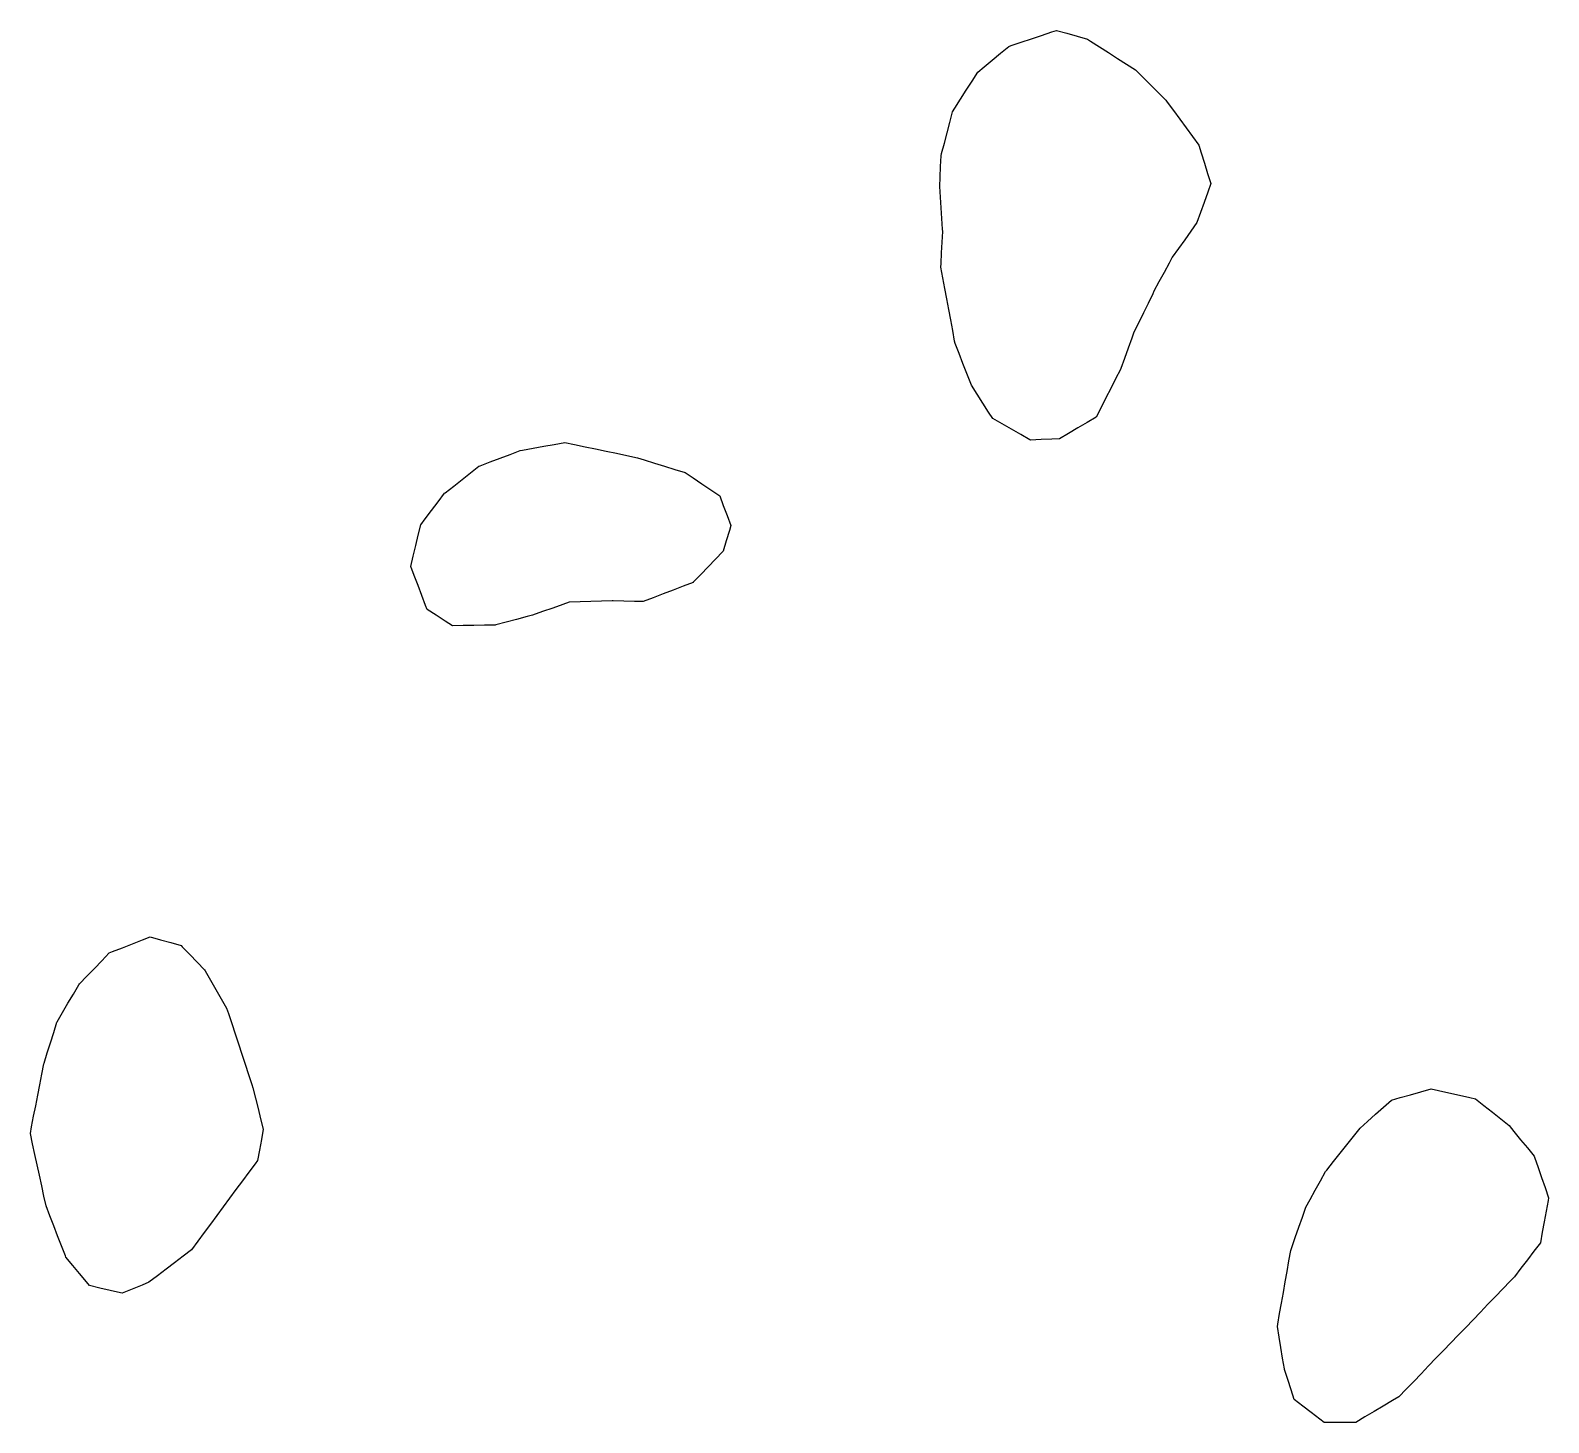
# Model space of a CAD drawing. Header units: millimetres. Extents: x 230 to 3347, y 514 to 5196.
# Drawn here: x 1749 to 1890.8, y 3891.5 to 4021.5 of the extents above; entities that cross this region are included whole.
import ezdxf

# ---------------------------------------------------------------- set-up
doc = ezdxf.new("R2010")
doc.units = ezdxf.units.MM
for name, color, linetype in [('ALL_HOLES', 1, 'Continuous'), ('OUTLINE_ISLAND_01_HOLE_255', 1, 'Continuous'), ('OUTLINE_ISLAND_01_HOLE_258', 1, 'Continuous'), ('OUTLINE_ISLAND_01_HOLE_262', 1, 'Continuous'), ('OUTLINE_ISLAND_01_HOLE_267', 1, 'Continuous')]:
    doc.layers.add(name, color=color, linetype=linetype)

msp = doc.modelspace()

# ---------------------------------------------------------------- linework, layer by layer
at = {"layer": 'ALL_HOLES'}
for points in [[(1844.7972, 4021.4999), (1845.7587, 4021.2253), (1846.7203, 4020.9506), (1847.6818, 4020.6759), (1847.9614, 4020.4977), (1848.8047, 4019.9603), (1849.6481, 4019.4229), (1850.4914, 4018.8856), (1851.3347, 4018.3482), (1852.1781, 4017.8108), (1852.8774, 4017.1122), (1853.5848, 4016.4055), (1854.2923, 4015.6987), (1854.9998, 4014.992), (1855.1336, 4014.8095), (1855.7251, 4014.0032), (1856.3166, 4013.1969), (1856.908, 4012.3906), (1857.4995, 4011.5842), (1858.091, 4010.7779), (1858.3146, 4010.0547), (1858.6101, 4009.0994), (1858.9055, 4008.144), (1859.201, 4007.1886), (1858.9128, 4006.3785), (1858.5777, 4005.4363), (1858.2426, 4004.4942), (1857.9075, 4003.552), (1857.3428, 4002.7587), (1856.7629, 4001.944), (1856.183, 4001.1293), (1855.6031, 4000.3146), (1855.3118, 3999.7744), (1854.8372, 3998.8942), (1854.3626, 3998.014), (1853.8879, 3997.1338), (1853.7791, 3996.9099), (1853.3419, 3996.0105), (1852.9047, 3995.1111), (1852.4675, 3994.2118), (1852.0303, 3993.3124), (1851.8299, 3992.7556), (1851.4914, 3991.8147), (1851.1528, 3990.8737), (1850.8142, 3989.9328), (1850.7706, 3989.8474), (1850.3158, 3988.9568), (1849.861, 3988.0663), (1849.4061, 3987.1757), (1848.9513, 3986.2851), (1848.4965, 3985.3945), (1847.6437, 3984.8894), (1846.7833, 3984.3797), (1845.923, 3983.87), (1845.0626, 3983.3603), (1844.3717, 3983.3304), (1843.3727, 3983.287), (1842.3736, 3983.2437), (1842.3184, 3983.2749), (1841.4479, 3983.767), (1840.5773, 3984.259), (1839.7068, 3984.7511), (1838.8362, 3985.2432), (1838.4565, 3985.8412), (1837.9205, 3986.6854), (1837.3845, 3987.5296), (1836.8485, 3988.3738), (1836.7896, 3988.5237), (1836.4244, 3989.4546), (1836.0592, 3990.3856), (1835.694, 3991.3165), (1835.3288, 3992.2474), (1835.2828, 3992.4935), (1835.099, 3993.4765), (1834.9152, 3994.4595), (1834.7314, 3995.4424), (1834.5476, 3996.4254), (1834.3638, 3997.4084), (1834.18, 3998.3913), (1833.9962, 3999.3743), (1834.0154, 3999.7372), (1834.068, 4000.7358), (1834.1207, 4001.7345), (1834.1734, 4002.7331), (1834.1595, 4002.9373), (1834.0916, 4003.935), (1834.0237, 4004.9327), (1833.9558, 4005.9304), (1833.8879, 4006.9281), (1833.9259, 4007.8003), (1833.9695, 4008.7994), (1834.0131, 4009.7984), (1834.0674, 4010.0072), (1834.3194, 4010.9749), (1834.5714, 4011.9427), (1834.8233, 4012.9104), (1835.0753, 4013.8782), (1835.2976, 4014.2275), (1835.8346, 4015.0711), (1836.3715, 4015.9147), (1836.9085, 4016.7583), (1837.4455, 4017.6019), (1838.0305, 4018.0866), (1838.8005, 4018.7246), (1839.5705, 4019.3627), (1840.3406, 4020.0007), (1840.5581, 4020.0739), (1841.5059, 4020.3927), (1842.4537, 4020.7116), (1843.4015, 4021.0304), (1844.3493, 4021.3493)], [(1784.4965, 3971.4453), (1784.7298, 3972.4177), (1784.9632, 3973.3901), (1785.1966, 3974.3625), (1785.43, 3975.3349), (1785.8399, 3975.8794), (1786.4413, 3976.6783), (1787.0427, 3977.4773), (1787.6441, 3978.2762), (1787.7141, 3978.3314), (1788.4995, 3978.9504), (1789.2849, 3979.5694), (1790.0703, 3980.1884), (1790.8557, 3980.8074), (1790.9626, 3980.8479), (1791.898, 3981.2016), (1792.8333, 3981.5553), (1793.7687, 3981.909), (1794.704, 3982.2628), (1794.9406, 3982.3059), (1795.9244, 3982.4852), (1796.9082, 3982.6646), (1797.892, 3982.8439), (1798.8758, 3983.0232), (1799.7887, 3982.831), (1800.7672, 3982.6249), (1801.7457, 3982.4188), (1802.7243, 3982.2126), (1803.7028, 3982.0065), (1804.6813, 3981.8004), (1805.6598, 3981.5943), (1806.2861, 3981.399), (1807.2408, 3981.1013), (1808.1955, 3980.8035), (1809.1501, 3980.5058), (1810.1048, 3980.2081), (1810.8551, 3979.7025), (1811.6844, 3979.1436), (1812.5137, 3978.5848), (1813.343, 3978.026), (1813.6782, 3977.1406), (1814.0324, 3976.2054), (1814.3865, 3975.2702), (1814.2418, 3974.7894), (1813.9537, 3973.8318), (1813.6655, 3972.8742), (1813.642, 3972.8497), (1812.9492, 3972.1285), (1812.2565, 3971.4073), (1811.5637, 3970.6861), (1810.871, 3969.9649), (1810.8476, 3969.9559), (1809.9146, 3969.5962), (1808.9815, 3969.2366), (1808.0484, 3968.8769), (1807.1153, 3968.5172), (1806.1822, 3968.1576), (1805.3817, 3968.1784), (1804.382, 3968.2044), (1803.3824, 3968.2304), (1803.2959, 3968.2275), (1802.2964, 3968.195), (1801.2969, 3968.1625), (1800.2975, 3968.13), (1799.298, 3968.0975), (1798.6903, 3967.8855), (1797.7461, 3967.556), (1796.802, 3967.2265), (1795.8578, 3966.897), (1795.3458, 3966.7588), (1794.3803, 3966.4982), (1793.4149, 3966.2376), (1792.4494, 3965.977), (1792.3798, 3965.9758), (1791.38, 3965.9583), (1790.3801, 3965.9407), (1789.3803, 3965.9232), (1788.3804, 3965.9057), (1787.6974, 3966.3437), (1786.8556, 3966.8835), (1786.0138, 3967.4232), (1785.8744, 3967.7926), (1785.5215, 3968.7282), (1785.1685, 3969.6639), (1784.8155, 3970.5995)], [(1760.1411, 3936.8439), (1761.1059, 3936.5808), (1762.0707, 3936.3177), (1763.0355, 3936.0546), (1763.1537, 3935.9326), (1763.8496, 3935.2146), (1764.5456, 3934.4965), (1765.2415, 3933.7784), (1765.3027, 3933.6719), (1765.8006, 3932.8047), (1766.2984, 3931.9374), (1766.7963, 3931.0702), (1767.2942, 3930.2029), (1767.4588, 3929.7066), (1767.7737, 3928.7575), (1768.0886, 3927.8084), (1768.4035, 3926.8592), (1768.7183, 3925.9101), (1769.0332, 3924.961), (1769.3481, 3924.0118), (1769.663, 3923.0627), (1769.7366, 3922.7715), (1769.9818, 3921.802), (1770.227, 3920.8325), (1770.4722, 3919.8631), (1770.7174, 3918.8936), (1770.5373, 3917.9335), (1770.3528, 3916.9507), (1770.1684, 3915.9678), (1769.9515, 3915.674), (1769.3576, 3914.8694), (1768.7637, 3914.0649), (1768.1698, 3913.2604), (1767.5759, 3912.4558), (1766.982, 3911.6513), (1766.3881, 3910.8467), (1765.7942, 3910.0422), (1765.2003, 3909.2376), (1764.6064, 3908.4331), (1764.0125, 3907.6286), (1763.2278, 3907.0312), (1762.432, 3906.4255), (1761.6363, 3905.8198), (1760.8406, 3905.2142), (1760.0449, 3904.6085), (1759.3999, 3904.34), (1758.4767, 3903.9557), (1757.5535, 3903.5714), (1757.3938, 3903.609), (1756.4204, 3903.8383), (1755.4471, 3904.0676), (1754.4737, 3904.297), (1754.1958, 3904.6349), (1753.5606, 3905.4072), (1752.9254, 3906.1795), (1752.2902, 3906.9519), (1752.2401, 3907.0806), (1751.8778, 3908.0127), (1751.5154, 3908.9447), (1751.1531, 3909.8768), (1750.7907, 3910.8088), (1750.4284, 3911.7409), (1750.2343, 3912.6387), (1750.023, 3913.6162), (1749.8118, 3914.5936), (1749.6005, 3915.571), (1749.3892, 3916.5484), (1749.178, 3917.5259), (1748.9667, 3918.5033), (1749.0848, 3919.1157), (1749.2743, 3920.0975), (1749.4637, 3921.0794), (1749.6532, 3922.0613), (1749.8427, 3923.0432), (1750.0321, 3924.0251), (1750.2216, 3925.007), (1750.241, 3925.0681), (1750.5441, 3926.0211), (1750.8473, 3926.974), (1751.1504, 3927.927), (1751.4535, 3928.8799), (1751.4765, 3928.9197), (1751.9778, 3929.785), (1752.479, 3930.6502), (1752.9803, 3931.5155), (1753.4815, 3932.3808), (1753.5595, 3932.4624), (1754.2502, 3933.1856), (1754.9409, 3933.9088), (1755.6316, 3934.6319), (1756.3222, 3935.3551), (1756.6341, 3935.4766), (1757.5658, 3935.8398), (1758.4975, 3936.2031), (1759.4292, 3936.5663)], [(1883.9339, 3921.7267), (1884.7148, 3921.102), (1885.4956, 3920.4773), (1886.2765, 3919.8527), (1887.0574, 3919.228), (1887.5012, 3918.6893), (1888.1371, 3917.9175), (1888.773, 3917.1457), (1889.4089, 3916.3739), (1889.4419, 3916.2786), (1889.7694, 3915.3338), (1890.0969, 3914.3889), (1890.4244, 3913.4441), (1890.7519, 3912.4992), (1890.7019, 3912.2262), (1890.5217, 3911.2425), (1890.3415, 3910.2589), (1890.1613, 3909.2753), (1889.9811, 3908.2916), (1889.3767, 3907.498), (1888.7709, 3906.7024), (1888.1651, 3905.9069), (1887.5592, 3905.1113), (1887.1701, 3904.7073), (1886.4763, 3903.9871), (1885.7825, 3903.2669), (1885.0887, 3902.5467), (1884.395, 3901.8265), (1883.7012, 3901.1063), (1883.0074, 3900.3861), (1882.3136, 3899.6659), (1881.6199, 3898.9457), (1880.9261, 3898.2256), (1880.2323, 3897.5054), (1879.5385, 3896.7852), (1878.8448, 3896.065), (1878.151, 3895.3448), (1877.4572, 3894.6246), (1876.7634, 3893.9044), (1876.1757, 3893.5572), (1875.3147, 3893.0486), (1874.4537, 3892.54), (1873.5926, 3892.0315), (1872.7316, 3891.5229), (1871.7918, 3891.5144), (1870.7918, 3891.5055), (1869.7918, 3891.4965), (1869.3734, 3891.8196), (1868.5818, 3892.4307), (1867.7903, 3893.0418), (1866.9987, 3893.6529), (1866.7019, 3894.5684), (1866.3935, 3895.5197), (1866.0851, 3896.471), (1866.0763, 3896.5239), (1865.9115, 3897.5102), (1865.7467, 3898.4965), (1865.5819, 3899.4829), (1865.4172, 3900.4692), (1865.4562, 3900.6899), (1865.6305, 3901.6746), (1865.8047, 3902.6593), (1865.979, 3903.644), (1866.1532, 3904.6287), (1866.3275, 3905.6134), (1866.5017, 3906.5981), (1866.676, 3907.5828), (1866.7686, 3907.8499), (1867.0964, 3908.7946), (1867.4242, 3909.7394), (1867.7519, 3910.6841), (1868.0797, 3911.6289), (1868.4685, 3912.3294), (1868.9539, 3913.2038), (1869.4392, 3914.0781), (1869.9245, 3914.9524), (1870.0292, 3915.0837), (1870.6528, 3915.8655), (1871.2763, 3916.6473), (1871.8998, 3917.4292), (1872.5233, 3918.211), (1873.1468, 3918.9928), (1873.8482, 3919.6194), (1874.594, 3920.2855), (1875.3398, 3920.9517), (1876.0855, 3921.6179), (1876.8913, 3921.8437), (1877.8542, 3922.1135), (1878.8171, 3922.3832), (1879.78, 3922.653), (1880.4617, 3922.501), (1881.4377, 3922.2833), (1882.4137, 3922.0657), (1883.3897, 3921.848)]]:
    msp.add_lwpolyline(points, close=True, dxfattribs=at)
at = {"layer": 'OUTLINE_ISLAND_01_HOLE_255'}
msp.add_lwpolyline([(1883.9339, 3921.7267), (1884.7148, 3921.102), (1885.4956, 3920.4773), (1886.2765, 3919.8527), (1887.0574, 3919.228), (1887.5012, 3918.6893), (1888.1371, 3917.9175), (1888.773, 3917.1457), (1889.4089, 3916.3739), (1889.4419, 3916.2786), (1889.7694, 3915.3338), (1890.0969, 3914.3889), (1890.4244, 3913.4441), (1890.7519, 3912.4992), (1890.7019, 3912.2262), (1890.5217, 3911.2425), (1890.3415, 3910.2589), (1890.1613, 3909.2753), (1889.9811, 3908.2916), (1889.3767, 3907.498), (1888.7709, 3906.7024), (1888.1651, 3905.9069), (1887.5592, 3905.1113), (1887.1701, 3904.7073), (1886.4763, 3903.9871), (1885.7825, 3903.2669), (1885.0887, 3902.5467), (1884.395, 3901.8265), (1883.7012, 3901.1063), (1883.0074, 3900.3861), (1882.3136, 3899.6659), (1881.6199, 3898.9457), (1880.9261, 3898.2256), (1880.2323, 3897.5054), (1879.5385, 3896.7852), (1878.8448, 3896.065), (1878.151, 3895.3448), (1877.4572, 3894.6246), (1876.7634, 3893.9044), (1876.1757, 3893.5572), (1875.3147, 3893.0486), (1874.4537, 3892.54), (1873.5926, 3892.0315), (1872.7316, 3891.5229), (1871.7918, 3891.5144), (1870.7918, 3891.5055), (1869.7918, 3891.4965), (1869.3734, 3891.8196), (1868.5818, 3892.4307), (1867.7903, 3893.0418), (1866.9987, 3893.6529), (1866.7019, 3894.5684), (1866.3935, 3895.5197), (1866.0851, 3896.471), (1866.0763, 3896.5239), (1865.9115, 3897.5102), (1865.7467, 3898.4965), (1865.5819, 3899.4829), (1865.4172, 3900.4692), (1865.4562, 3900.6899), (1865.6305, 3901.6746), (1865.8047, 3902.6593), (1865.979, 3903.644), (1866.1532, 3904.6287), (1866.3275, 3905.6134), (1866.5017, 3906.5981), (1866.676, 3907.5828), (1866.7686, 3907.8499), (1867.0964, 3908.7946), (1867.4242, 3909.7394), (1867.7519, 3910.6841), (1868.0797, 3911.6289), (1868.4685, 3912.3294), (1868.9539, 3913.2038), (1869.4392, 3914.0781), (1869.9245, 3914.9524), (1870.0292, 3915.0837), (1870.6528, 3915.8655), (1871.2763, 3916.6473), (1871.8998, 3917.4292), (1872.5233, 3918.211), (1873.1468, 3918.9928), (1873.8482, 3919.6194), (1874.594, 3920.2855), (1875.3398, 3920.9517), (1876.0855, 3921.6179), (1876.8913, 3921.8437), (1877.8542, 3922.1135), (1878.8171, 3922.3832), (1879.78, 3922.653), (1880.4617, 3922.501), (1881.4377, 3922.2833), (1882.4137, 3922.0657), (1883.3897, 3921.848)], close=True, dxfattribs=at)
at = {"layer": 'OUTLINE_ISLAND_01_HOLE_258'}
msp.add_lwpolyline([(1760.1411, 3936.8439), (1761.1059, 3936.5808), (1762.0707, 3936.3177), (1763.0355, 3936.0546), (1763.1537, 3935.9326), (1763.8496, 3935.2146), (1764.5456, 3934.4965), (1765.2415, 3933.7784), (1765.3027, 3933.6719), (1765.8006, 3932.8047), (1766.2984, 3931.9374), (1766.7963, 3931.0702), (1767.2942, 3930.2029), (1767.4588, 3929.7066), (1767.7737, 3928.7575), (1768.0886, 3927.8084), (1768.4035, 3926.8592), (1768.7183, 3925.9101), (1769.0332, 3924.961), (1769.3481, 3924.0118), (1769.663, 3923.0627), (1769.7366, 3922.7715), (1769.9818, 3921.802), (1770.227, 3920.8325), (1770.4722, 3919.8631), (1770.7174, 3918.8936), (1770.5373, 3917.9335), (1770.3528, 3916.9507), (1770.1684, 3915.9678), (1769.9515, 3915.674), (1769.3576, 3914.8694), (1768.7637, 3914.0649), (1768.1698, 3913.2604), (1767.5759, 3912.4558), (1766.982, 3911.6513), (1766.3881, 3910.8467), (1765.7942, 3910.0422), (1765.2003, 3909.2376), (1764.6064, 3908.4331), (1764.0125, 3907.6286), (1763.2278, 3907.0312), (1762.432, 3906.4255), (1761.6363, 3905.8198), (1760.8406, 3905.2142), (1760.0449, 3904.6085), (1759.3999, 3904.34), (1758.4767, 3903.9557), (1757.5535, 3903.5714), (1757.3938, 3903.609), (1756.4204, 3903.8383), (1755.4471, 3904.0676), (1754.4737, 3904.297), (1754.1958, 3904.6349), (1753.5606, 3905.4072), (1752.9254, 3906.1795), (1752.2902, 3906.9519), (1752.2401, 3907.0806), (1751.8778, 3908.0127), (1751.5154, 3908.9447), (1751.1531, 3909.8768), (1750.7907, 3910.8088), (1750.4284, 3911.7409), (1750.2343, 3912.6387), (1750.023, 3913.6162), (1749.8118, 3914.5936), (1749.6005, 3915.571), (1749.3892, 3916.5484), (1749.178, 3917.5259), (1748.9667, 3918.5033), (1749.0848, 3919.1157), (1749.2743, 3920.0975), (1749.4637, 3921.0794), (1749.6532, 3922.0613), (1749.8427, 3923.0432), (1750.0321, 3924.0251), (1750.2216, 3925.007), (1750.241, 3925.0681), (1750.5441, 3926.0211), (1750.8473, 3926.974), (1751.1504, 3927.927), (1751.4535, 3928.8799), (1751.4765, 3928.9197), (1751.9778, 3929.785), (1752.479, 3930.6502), (1752.9803, 3931.5155), (1753.4815, 3932.3808), (1753.5595, 3932.4624), (1754.2502, 3933.1856), (1754.9409, 3933.9088), (1755.6316, 3934.6319), (1756.3222, 3935.3551), (1756.6341, 3935.4766), (1757.5658, 3935.8398), (1758.4975, 3936.2031), (1759.4292, 3936.5663)], close=True, dxfattribs=at)
at = {"layer": 'OUTLINE_ISLAND_01_HOLE_262'}
msp.add_lwpolyline([(1784.4965, 3971.4453), (1784.7298, 3972.4177), (1784.9632, 3973.3901), (1785.1966, 3974.3625), (1785.43, 3975.3349), (1785.8399, 3975.8794), (1786.4413, 3976.6783), (1787.0427, 3977.4773), (1787.6441, 3978.2762), (1787.7141, 3978.3314), (1788.4995, 3978.9504), (1789.2849, 3979.5694), (1790.0703, 3980.1884), (1790.8557, 3980.8074), (1790.9626, 3980.8479), (1791.898, 3981.2016), (1792.8333, 3981.5553), (1793.7687, 3981.909), (1794.704, 3982.2628), (1794.9406, 3982.3059), (1795.9244, 3982.4852), (1796.9082, 3982.6646), (1797.892, 3982.8439), (1798.8758, 3983.0232), (1799.7887, 3982.831), (1800.7672, 3982.6249), (1801.7457, 3982.4188), (1802.7243, 3982.2126), (1803.7028, 3982.0065), (1804.6813, 3981.8004), (1805.6598, 3981.5943), (1806.2861, 3981.399), (1807.2408, 3981.1013), (1808.1955, 3980.8035), (1809.1501, 3980.5058), (1810.1048, 3980.2081), (1810.8551, 3979.7025), (1811.6844, 3979.1436), (1812.5137, 3978.5848), (1813.343, 3978.026), (1813.6782, 3977.1406), (1814.0324, 3976.2054), (1814.3865, 3975.2702), (1814.2418, 3974.7894), (1813.9537, 3973.8318), (1813.6655, 3972.8742), (1813.642, 3972.8497), (1812.9492, 3972.1285), (1812.2565, 3971.4073), (1811.5637, 3970.6861), (1810.871, 3969.9649), (1810.8476, 3969.9559), (1809.9146, 3969.5962), (1808.9815, 3969.2366), (1808.0484, 3968.8769), (1807.1153, 3968.5172), (1806.1822, 3968.1576), (1805.3817, 3968.1784), (1804.382, 3968.2044), (1803.3824, 3968.2304), (1803.2959, 3968.2275), (1802.2964, 3968.195), (1801.2969, 3968.1625), (1800.2975, 3968.13), (1799.298, 3968.0975), (1798.6903, 3967.8855), (1797.7461, 3967.556), (1796.802, 3967.2265), (1795.8578, 3966.897), (1795.3458, 3966.7588), (1794.3803, 3966.4982), (1793.4149, 3966.2376), (1792.4494, 3965.977), (1792.3798, 3965.9758), (1791.38, 3965.9583), (1790.3801, 3965.9407), (1789.3803, 3965.9232), (1788.3804, 3965.9057), (1787.6974, 3966.3437), (1786.8556, 3966.8835), (1786.0138, 3967.4232), (1785.8744, 3967.7926), (1785.5215, 3968.7282), (1785.1685, 3969.6639), (1784.8155, 3970.5995)], close=True, dxfattribs=at)
at = {"layer": 'OUTLINE_ISLAND_01_HOLE_267'}
msp.add_lwpolyline([(1844.7972, 4021.4999), (1845.7587, 4021.2253), (1846.7203, 4020.9506), (1847.6818, 4020.6759), (1847.9614, 4020.4977), (1848.8047, 4019.9603), (1849.6481, 4019.4229), (1850.4914, 4018.8856), (1851.3347, 4018.3482), (1852.1781, 4017.8108), (1852.8774, 4017.1122), (1853.5848, 4016.4055), (1854.2923, 4015.6987), (1854.9998, 4014.992), (1855.1336, 4014.8095), (1855.7251, 4014.0032), (1856.3166, 4013.1969), (1856.908, 4012.3906), (1857.4995, 4011.5842), (1858.091, 4010.7779), (1858.3146, 4010.0547), (1858.6101, 4009.0994), (1858.9055, 4008.144), (1859.201, 4007.1886), (1858.9128, 4006.3785), (1858.5777, 4005.4363), (1858.2426, 4004.4942), (1857.9075, 4003.552), (1857.3428, 4002.7587), (1856.7629, 4001.944), (1856.183, 4001.1293), (1855.6031, 4000.3146), (1855.3118, 3999.7744), (1854.8372, 3998.8942), (1854.3626, 3998.014), (1853.8879, 3997.1338), (1853.7791, 3996.9099), (1853.3419, 3996.0105), (1852.9047, 3995.1111), (1852.4675, 3994.2118), (1852.0303, 3993.3124), (1851.8299, 3992.7556), (1851.4914, 3991.8147), (1851.1528, 3990.8737), (1850.8142, 3989.9328), (1850.7706, 3989.8474), (1850.3158, 3988.9568), (1849.861, 3988.0663), (1849.4061, 3987.1757), (1848.9513, 3986.2851), (1848.4965, 3985.3945), (1847.6437, 3984.8894), (1846.7833, 3984.3797), (1845.923, 3983.87), (1845.0626, 3983.3603), (1844.3717, 3983.3304), (1843.3727, 3983.287), (1842.3736, 3983.2437), (1842.3184, 3983.2749), (1841.4479, 3983.767), (1840.5773, 3984.259), (1839.7068, 3984.7511), (1838.8362, 3985.2432), (1838.4565, 3985.8412), (1837.9205, 3986.6854), (1837.3845, 3987.5296), (1836.8485, 3988.3738), (1836.7896, 3988.5237), (1836.4244, 3989.4546), (1836.0592, 3990.3856), (1835.694, 3991.3165), (1835.3288, 3992.2474), (1835.2828, 3992.4935), (1835.099, 3993.4765), (1834.9152, 3994.4595), (1834.7314, 3995.4424), (1834.5476, 3996.4254), (1834.3638, 3997.4084), (1834.18, 3998.3913), (1833.9962, 3999.3743), (1834.0154, 3999.7372), (1834.068, 4000.7358), (1834.1207, 4001.7345), (1834.1734, 4002.7331), (1834.1595, 4002.9373), (1834.0916, 4003.935), (1834.0237, 4004.9327), (1833.9558, 4005.9304), (1833.8879, 4006.9281), (1833.9259, 4007.8003), (1833.9695, 4008.7994), (1834.0131, 4009.7984), (1834.0674, 4010.0072), (1834.3194, 4010.9749), (1834.5714, 4011.9427), (1834.8233, 4012.9104), (1835.0753, 4013.8782), (1835.2976, 4014.2275), (1835.8346, 4015.0711), (1836.3715, 4015.9147), (1836.9085, 4016.7583), (1837.4455, 4017.6019), (1838.0305, 4018.0866), (1838.8005, 4018.7246), (1839.5705, 4019.3627), (1840.3406, 4020.0007), (1840.5581, 4020.0739), (1841.5059, 4020.3927), (1842.4537, 4020.7116), (1843.4015, 4021.0304), (1844.3493, 4021.3493)], close=True, dxfattribs=at)

doc.saveas('drawing.dxf')
